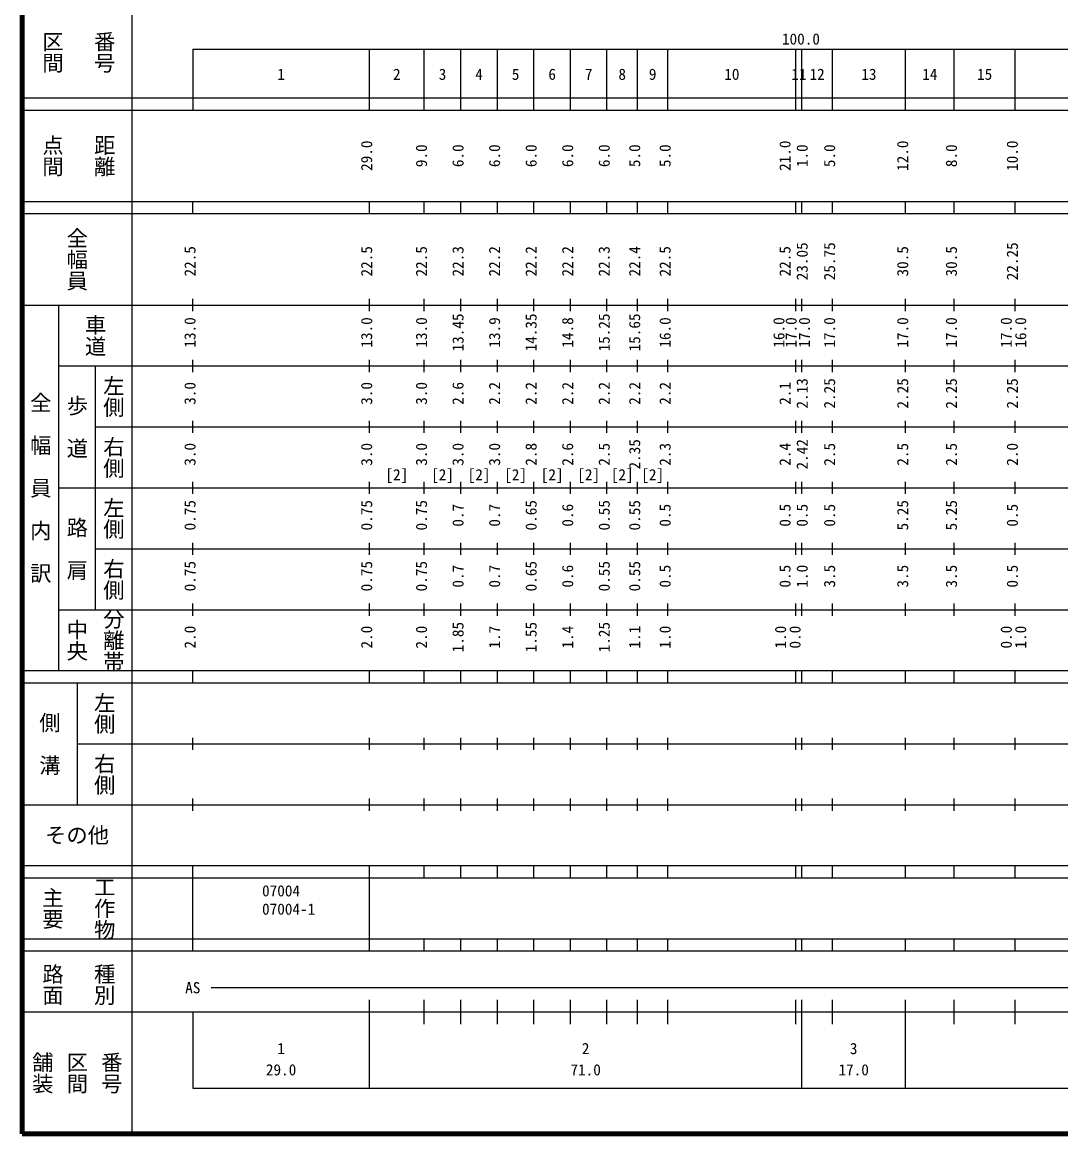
# Model space of a CAD drawing. Units: millimetres on the paper, enlarged 1000 times. Extents: x 40000 to 680000, y 20000 to 380000.
# Drawn here: x 40000 to 210498, y 20000 to 202409 of the extents above; entities that cross this region are included whole.
import ezdxf
from ezdxf.enums import TextEntityAlignment as Align

# ---------------------------------------------------------------- set-up
doc = ezdxf.new("R2010")
doc.units = ezdxf.units.MM
doc.header["$LTSCALE"] = 1000
doc.layers.add('M-TTL', color=2, linetype='Continuous', lineweight=140)
doc.layers.add('M-TTL-BAND', color=7, linetype='Continuous', lineweight=25)
doc.styles.add('@ＭＳ ゴシック', font='')
doc.styles.add('ＭＳ ゴシック', font='')
doc.styles.get('@ＭＳ ゴシック').set_extended_font_data('@MS Gothic')
doc.styles.get('ＭＳ ゴシック').set_extended_font_data('MS Gothic')

msp = doc.modelspace()

# ---------------------------------------------------------------- linework, layer by layer
at = {"layer": 'M-TTL'}
for p, q in [((40000, 380000), (40000, 20000)), ((40000, 20000), (680000, 20000))]:
    msp.add_line(p, q, dxfattribs=at)
at = {"layer": 'M-TTL-BAND'}
for p, q in [((58000, 370000), (58000, 20000)), ((68000, 198000), (579000, 198000)), ((68000, 198000), (68000, 188000)), ((97000, 188000), (97000, 198000)), ((106000, 188000), (106000, 198000)), ((112000, 188000), (112000, 198000)), ((118000, 188000), (118000, 198000)), ((124000, 188000), (124000, 198000)), ((130000, 188000), (130000, 198000)), ((136000, 188000), (136000, 198000)), ((141000, 188000), (141000, 198000)), ((146000, 188000), (146000, 198000)), ((167000, 188000), (167000, 198000)), ((168000, 188000), (168000, 198000)), ((173000, 188000), (173000, 198000)), ((185000, 188000), (185000, 198000)), ((193000, 188000), (193000, 198000)), ((203000, 188000), (203000, 198000)), ((40000, 190000), (579000, 190000)), ((40000, 188000), (579000, 188000)), ((40000, 173000), (579000, 173000)), ((68000, 171000), (68000, 173000)), ((97000, 171000), (97000, 173000)), ((106000, 171000), (106000, 173000)), ((112000, 171000), (112000, 173000)), ((118000, 171000), (118000, 173000)), ((124000, 171000), (124000, 173000)), ((130000, 171000), (130000, 173000)), ((136000, 171000), (136000, 173000)), ((141000, 171000), (141000, 173000)), ((146000, 171000), (146000, 173000)), ((167000, 171000), (167000, 173000)), ((168000, 171000), (168000, 173000)), ((173000, 171000), (173000, 173000)), ((185000, 171000), (185000, 173000)), ((193000, 171000), (193000, 173000)), ((203000, 171000), (203000, 173000)), ((40000, 171000), (579000, 171000)), ((68000, 155000), (68000, 157000)), ((97000, 155000), (97000, 157000)), ((106000, 155000), (106000, 157000)), ((112000, 155000), (112000, 157000)), ((118000, 155000), (118000, 157000)), ((124000, 155000), (124000, 157000)), ((130000, 155000), (130000, 157000)), ((136000, 155000), (136000, 157000)), ((141000, 155000), (141000, 157000)), ((146000, 155000), (146000, 157000)), ((167000, 155000), (167000, 157000)), ((168000, 155000), (168000, 157000)), ((173000, 155000), (173000, 157000)), ((185000, 155000), (185000, 157000)), ((193000, 155000), (193000, 157000)), ((203000, 155000), (203000, 157000)), ((40000, 156000), (579000, 156000)), ((46000, 96000), (46000, 156000)), ((46000, 146000), (579000, 146000)), ((52000, 146000), (52000, 106000)), ((68000, 145000), (68000, 147000)), ((97000, 145000), (97000, 147000)), ((106000, 145000), (106000, 147000)), ((112000, 145000), (112000, 147000)), ((118000, 145000), (118000, 147000)), ((124000, 145000), (124000, 147000)), ((130000, 145000), (130000, 147000)), ((136000, 145000), (136000, 147000)), ((141000, 145000), (141000, 147000)), ((146000, 145000), (146000, 147000)), ((167000, 145000), (167000, 147000)), ((168000, 145000), (168000, 147000)), ((173000, 145000), (173000, 147000)), ((185000, 145000), (185000, 147000)), ((193000, 145000), (193000, 147000)), ((203000, 145000), (203000, 147000)), ((68000, 135000), (68000, 137000)), ((97000, 135000), (97000, 137000)), ((106000, 135000), (106000, 137000)), ((112000, 135000), (112000, 137000)), ((118000, 135000), (118000, 137000)), ((124000, 135000), (124000, 137000)), ((130000, 135000), (130000, 137000)), ((136000, 135000), (136000, 137000)), ((141000, 135000), (141000, 137000)), ((146000, 135000), (146000, 137000)), ((167000, 135000), (167000, 137000)), ((168000, 135000), (168000, 137000)), ((173000, 135000), (173000, 137000)), ((185000, 135000), (185000, 137000)), ((193000, 135000), (193000, 137000)), ((203000, 135000), (203000, 137000)), ((52000, 136000), (579000, 136000)), ((46000, 126000), (579000, 126000)), ((68000, 125000), (68000, 127000)), ((97000, 125000), (97000, 127000)), ((106000, 125000), (106000, 127000)), ((112000, 125000), (112000, 127000)), ((118000, 125000), (118000, 127000)), ((124000, 125000), (124000, 127000)), ((130000, 125000), (130000, 127000)), ((136000, 125000), (136000, 127000)), ((141000, 125000), (141000, 127000)), ((146000, 125000), (146000, 127000)), ((167000, 125000), (167000, 127000)), ((168000, 125000), (168000, 127000)), ((173000, 125000), (173000, 127000)), ((185000, 125000), (185000, 127000)), ((193000, 125000), (193000, 127000)), ((203000, 125000), (203000, 127000)), ((68000, 115000), (68000, 117000)), ((97000, 115000), (97000, 117000)), ((106000, 115000), (106000, 117000)), ((112000, 115000), (112000, 117000)), ((118000, 115000), (118000, 117000)), ((124000, 115000), (124000, 117000)), ((130000, 115000), (130000, 117000)), ((136000, 115000), (136000, 117000)), ((141000, 115000), (141000, 117000)), ((146000, 115000), (146000, 117000)), ((167000, 115000), (167000, 117000)), ((168000, 115000), (168000, 117000)), ((173000, 115000), (173000, 117000)), ((185000, 115000), (185000, 117000)), ((193000, 115000), (193000, 117000)), ((203000, 115000), (203000, 117000)), ((52000, 116000), (579000, 116000)), ((46000, 106000), (579000, 106000)), ((68000, 105000), (68000, 107000)), ((97000, 105000), (97000, 107000)), ((106000, 105000), (106000, 107000)), ((112000, 105000), (112000, 107000)), ((118000, 105000), (118000, 107000)), ((124000, 105000), (124000, 107000)), ((130000, 105000), (130000, 107000)), ((136000, 105000), (136000, 107000)), ((141000, 105000), (141000, 107000)), ((146000, 105000), (146000, 107000)), ((167000, 105000), (167000, 107000)), ((168000, 105000), (168000, 107000)), ((173000, 105000), (173000, 107000)), ((185000, 105000), (185000, 107000)), ((193000, 105000), (193000, 107000)), ((203000, 105000), (203000, 107000)), ((40000, 96000), (579000, 96000)), ((68000, 94000), (68000, 96000)), ((97000, 94000), (97000, 96000)), ((106000, 94000), (106000, 96000)), ((112000, 94000), (112000, 96000)), ((118000, 94000), (118000, 96000)), ((124000, 94000), (124000, 96000)), ((130000, 94000), (130000, 96000)), ((136000, 94000), (136000, 96000)), ((141000, 94000), (141000, 96000)), ((146000, 94000), (146000, 96000)), ((167000, 94000), (167000, 96000)), ((168000, 94000), (168000, 96000)), ((173000, 94000), (173000, 96000)), ((185000, 94000), (185000, 96000)), ((193000, 94000), (193000, 96000)), ((203000, 94000), (203000, 96000)), ((40000, 94000), (579000, 94000)), ((49000, 94000), (49000, 74000)), ((49000, 84000), (579000, 84000)), ((68000, 83000), (68000, 85000)), ((97000, 83000), (97000, 85000)), ((106000, 83000), (106000, 85000)), ((112000, 83000), (112000, 85000)), ((118000, 83000), (118000, 85000)), ((124000, 83000), (124000, 85000)), ((130000, 83000), (130000, 85000)), ((136000, 83000), (136000, 85000)), ((141000, 83000), (141000, 85000)), ((146000, 83000), (146000, 85000)), ((167000, 83000), (167000, 85000)), ((168000, 83000), (168000, 85000)), ((173000, 83000), (173000, 85000)), ((185000, 83000), (185000, 85000)), ((193000, 83000), (193000, 85000)), ((203000, 83000), (203000, 85000)), ((68000, 73000), (68000, 75000)), ((97000, 73000), (97000, 75000)), ((106000, 73000), (106000, 75000)), ((112000, 73000), (112000, 75000)), ((118000, 73000), (118000, 75000)), ((124000, 73000), (124000, 75000)), ((130000, 73000), (130000, 75000)), ((136000, 73000), (136000, 75000)), ((141000, 73000), (141000, 75000)), ((146000, 73000), (146000, 75000)), ((167000, 73000), (167000, 75000)), ((168000, 73000), (168000, 75000)), ((173000, 73000), (173000, 75000)), ((185000, 73000), (185000, 75000)), ((193000, 73000), (193000, 75000)), ((203000, 73000), (203000, 75000)), ((40000, 74000), (579000, 74000)), ((40000, 64000), (579000, 64000)), ((68000, 62000), (68000, 64000)), ((97000, 62000), (97000, 64000)), ((106000, 62000), (106000, 64000)), ((112000, 62000), (112000, 64000)), ((118000, 62000), (118000, 64000)), ((124000, 62000), (124000, 64000)), ((130000, 62000), (130000, 64000)), ((136000, 62000), (136000, 64000)), ((141000, 62000), (141000, 64000)), ((146000, 62000), (146000, 64000)), ((167000, 62000), (167000, 64000)), ((168000, 62000), (168000, 64000)), ((173000, 62000), (173000, 64000)), ((185000, 62000), (185000, 64000)), ((193000, 62000), (193000, 64000)), ((203000, 62000), (203000, 64000)), ((40000, 62000), (579000, 62000)), ((68000, 52000), (68000, 62000)), ((97000, 52000), (97000, 62000)), ((40000, 52000), (579000, 52000)), ((68000, 50000), (68000, 52000)), ((97000, 50000), (97000, 52000)), ((106000, 50000), (106000, 52000)), ((112000, 50000), (112000, 52000)), ((118000, 50000), (118000, 52000)), ((124000, 50000), (124000, 52000)), ((130000, 50000), (130000, 52000)), ((136000, 50000), (136000, 52000)), ((141000, 50000), (141000, 52000)), ((146000, 50000), (146000, 52000)), ((167000, 50000), (167000, 52000)), ((168000, 50000), (168000, 52000)), ((173000, 50000), (173000, 52000)), ((185000, 50000), (185000, 52000)), ((193000, 50000), (193000, 52000)), ((203000, 50000), (203000, 52000)), ((40000, 50000), (579000, 50000)), ((71000, 44000), (566000, 44000)), ((97000, 27500), (97000, 42000)), ((106000, 38000), (106000, 42000)), ((112000, 38000), (112000, 42000)), ((118000, 38000), (118000, 42000)), ((124000, 38000), (124000, 42000)), ((130000, 38000), (130000, 42000)), ((136000, 38000), (136000, 42000)), ((141000, 38000), (141000, 42000)), ((146000, 38000), (146000, 42000)), ((167000, 38000), (167000, 42000)), ((168000, 27500), (168000, 42000)), ((173000, 38000), (173000, 42000)), ((185000, 27500), (185000, 42000)), ((193000, 38000), (193000, 42000)), ((203000, 38000), (203000, 42000)), ((40000, 40000), (579000, 40000)), ((68000, 40000), (68000, 27500)), ((68000, 27500), (579000, 27500))]:
    msp.add_line(p, q, dxfattribs=at)

# ---------------------------------------------------------------- texts
at = {"layer": 'M-TTL-BAND', "style": '@ＭＳ ゴシック'}
for s, p in [('番号', (53500, 197500)), ('区間', (45000, 197500)), ('点間', (45000, 180500)), ('距離', (53500, 180500)), ('全幅員', (49000, 163500)), ('車道', (52000, 151000)), ('左側', (55000, 141000)), ('全\u3000幅\u3000員\u3000内\u3000訳', (43000, 126000)), ('歩\u3000道', (49000, 136000)), ('右側', (55000, 131000)), ('左側', (55000, 121000)), ('路\u3000肩', (49000, 116000)), ('右側', (55000, 111000)), ('分離帯', (55000, 101000)), ('中央', (49000, 101000)), ('左側', (53500, 89000)), ('側\u3000溝', (44500, 84000)), ('右側', (53500, 79000)), ('主要', (45000, 57000)), ('工作物', (53500, 57000)), ('路面', (45000, 44500)), ('種別', (53500, 44500)), ('舗装', (43333, 30000)), ('区間', (49000, 30000)), ('番号', (54667, 30000))]:
    msp.add_text(s, height=2566, rotation=270, dxfattribs=at).set_placement(p, align=Align.MIDDLE_CENTER)
at = {"layer": 'M-TTL-BAND', "style": 'ＭＳ ゴシック'}
for s, p in [('100.0', (167844, 198195)), ('1', (82500, 192405)), ('2', (101500, 192405)), ('3', (109000, 192405)), ('4', (115000, 192405)), ('5', (121000, 192405)), ('6', (127000, 192405)), ('7', (133000, 192405)), ('8', (138500, 192405)), ('9', (143500, 192405)), ('10', (156500, 192405)), ('11', (167500, 192405)), ('12', (170500, 192405)), ('13', (179000, 192405)), ('14', (189000, 192405)), ('15', (198000, 192405)), ('[2]', (101500, 126692)), ('[2]', (109000, 126692)), ('[2]', (115000, 126692)), ('[2]', (121000, 126692)), ('[2]', (127000, 126692)), ('[2]', (133000, 126692)), ('[2]', (138500, 126692)), ('[2]', (143500, 126692)), ('AS', (68000, 42500)), ('1', (82500, 32523)), ('2', (132500, 32523)), ('3', (176500, 32523)), ('29.0', (82500, 29033)), ('71.0', (132500, 29033)), ('17.0', (176500, 29033))]:
    msp.add_text(s, height=1833, dxfattribs=at).set_placement(p, align=Align.BOTTOM_CENTER)
for s, p in [('29.0', (98000, 180500)), ('21.0', (166684, 180500)), ('12.0', (186000, 180500)), ('10.0', (204000, 180500)), ('9.0', (107000, 180500)), ('6.0', (113000, 180500)), ('6.0', (119000, 180500)), ('6.0', (125000, 180500)), ('6.0', (131000, 180500)), ('6.0', (137000, 180500)), ('5.0', (142000, 180500)), ('5.0', (147000, 180500)), ('1.0', (169500, 180500)), ('5.0', (174000, 180500)), ('8.0', (194000, 180500)), ('23.05', (169500, 163174)), ('25.75', (174000, 163174)), ('22.25', (204000, 163174)), ('22.5', (69000, 163174)), ('22.5', (98000, 163174)), ('22.5', (107000, 163174)), ('22.3', (113000, 163174)), ('22.2', (119000, 163174)), ('22.2', (125000, 163174)), ('22.2', (131000, 163174)), ('22.3', (137000, 163174)), ('22.4', (142000, 163174)), ('22.5', (147000, 163174)), ('22.5', (166684, 163174)), ('30.5', (186000, 163174)), ('30.5', (194000, 163174)), ('13.0', (69000, 151500)), ('13.0', (98000, 151500)), ('13.0', (107000, 151500)), ('13.45', (113000, 151500)), ('13.9', (119000, 151500)), ('14.35', (125000, 151500)), ('14.8', (131000, 151500)), ('15.25', (137000, 151500)), ('15.65', (142000, 151500)), ('16.0', (147000, 151500)), ('16.0', (165684, 151500)), ('17.0', (167684, 151500)), ('17.0', (169870, 151500)), ('17.0', (174000, 151500)), ('17.0', (186000, 151500)), ('17.0', (194000, 151500)), ('17.0', (203000, 151500)), ('16.0', (205370, 151500)), ('3.0', (69000, 141500)), ('3.0', (98000, 141500)), ('3.0', (107000, 141500)), ('2.6', (113000, 141500)), ('2.2', (119000, 141500)), ('2.2', (125000, 141500)), ('2.2', (131000, 141500)), ('2.2', (137000, 141500)), ('2.2', (142000, 141500)), ('2.2', (147000, 141500)), ('2.1', (166684, 141500)), ('2.13', (169500, 141500)), ('2.25', (174000, 141500)), ('2.25', (186000, 141500)), ('2.25', (194000, 141500)), ('2.25', (204000, 141500)), ('3.0', (69000, 131500)), ('3.0', (98000, 131500)), ('3.0', (107000, 131500)), ('3.0', (113000, 131500)), ('3.0', (119000, 131500)), ('2.8', (125000, 131500)), ('2.6', (131000, 131500)), ('2.5', (137000, 131500)), ('2.35', (142000, 131500)), ('2.3', (147000, 131500)), ('2.4', (166684, 131500)), ('2.42', (169500, 131500)), ('2.5', (174000, 131500)), ('2.5', (186000, 131500)), ('2.5', (194000, 131500)), ('2.0', (204000, 131500)), ('0.75', (69000, 121500)), ('0.75', (98000, 121500)), ('0.75', (107000, 121500)), ('0.7', (113000, 121500)), ('0.7', (119000, 121500)), ('0.65', (125000, 121500)), ('0.6', (131000, 121500)), ('0.55', (137000, 121500)), ('0.55', (142000, 121500)), ('0.5', (147000, 121500)), ('0.5', (166684, 121500)), ('0.5', (169500, 121500)), ('0.5', (174000, 121500)), ('5.25', (186000, 121500)), ('5.25', (194000, 121500)), ('0.5', (204000, 121500)), ('0.75', (69000, 111500)), ('0.75', (98000, 111500)), ('0.75', (107000, 111500)), ('0.7', (113000, 111500)), ('0.7', (119000, 111500)), ('0.65', (125000, 111500)), ('0.6', (131000, 111500)), ('0.55', (137000, 111500)), ('0.55', (142000, 111500)), ('0.5', (147000, 111500)), ('0.5', (166684, 111500)), ('1.0', (169500, 111500)), ('3.5', (174000, 111500)), ('3.5', (186000, 111500)), ('3.5', (194000, 111500)), ('0.5', (204000, 111500)), ('2.0', (69000, 101500)), ('2.0', (98000, 101500)), ('2.0', (107000, 101500)), ('1.85', (113000, 101500)), ('1.7', (119000, 101500)), ('1.55', (125000, 101500)), ('1.4', (131000, 101500)), ('1.25', (137000, 101500)), ('1.1', (142000, 101500)), ('1.0', (147000, 101500)), ('1.0', (165952, 101500)), ('0.0', (168322, 101500)), ('0.0', (203000, 101500)), ('1.0', (205370, 101500))]:
    msp.add_text(s, height=1833, rotation=90, dxfattribs=at).set_placement(p, align=Align.BOTTOM_CENTER)
msp.add_text('その他', height=2566, dxfattribs=at).set_placement((49000, 69000), align=Align.MIDDLE_CENTER)
for s, p in [('07004', (79375, 58405)), ('07004-1', (79375, 55405))]:
    msp.add_text(s, height=1833, dxfattribs=at).set_placement(p, align=Align.BOTTOM_LEFT)

doc.saveas('drawing.dxf')
